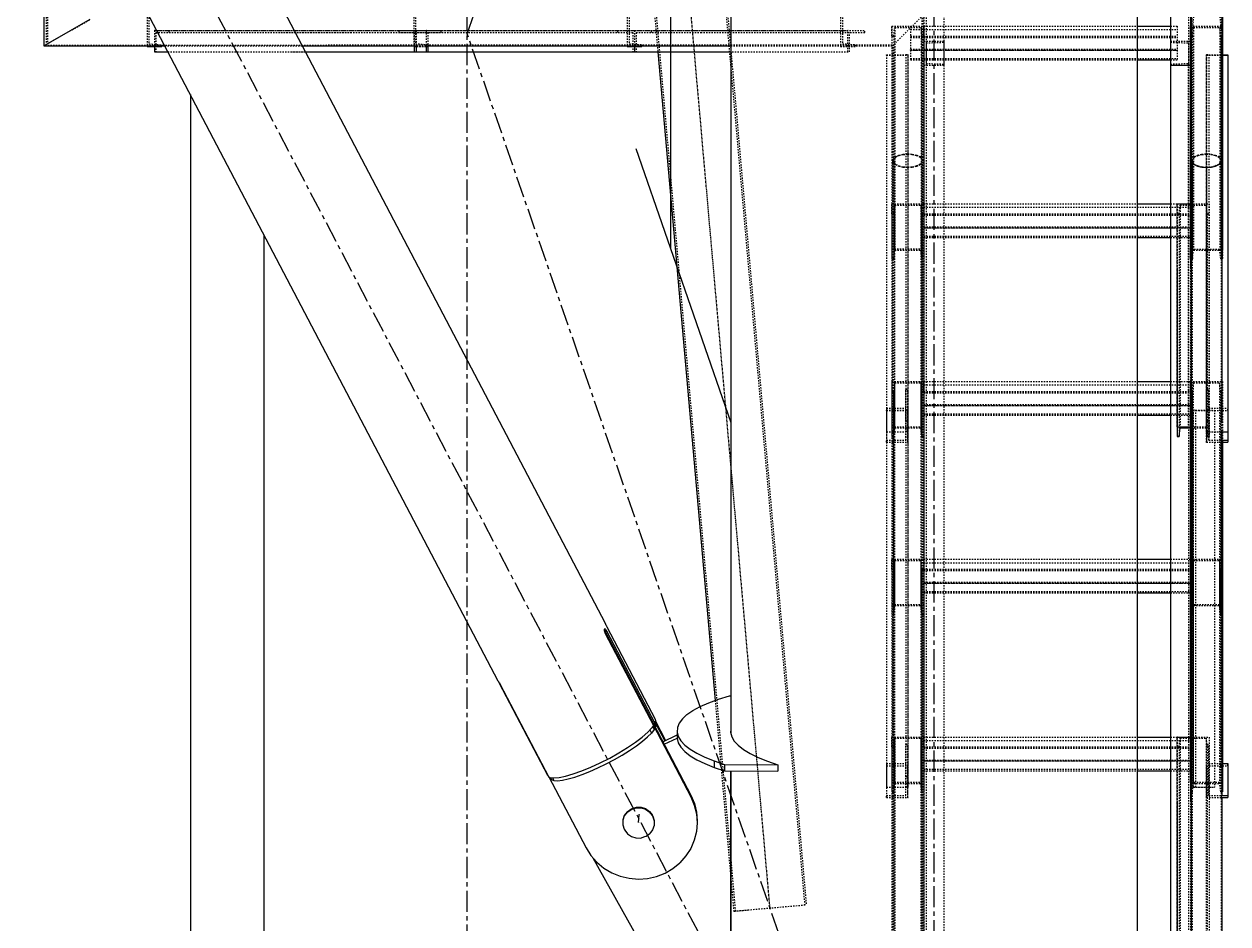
# Model space of a CAD drawing. Header units: millimetres. Extents: x 5143 to 30813, y 232 to 21408.
# Drawn here: x 23088.9 to 23540.2, y 1781.1 to 2118.5 of the extents above; entities that cross this region are included whole.
import ezdxf

# ---------------------------------------------------------------- set-up
doc = ezdxf.new("R2010")
doc.units = ezdxf.units.MM
doc.header["$LTSCALE"] = 0.25
for name, pattern in [('CENTER', [50.8, 31.75, -6.35, 6.35, -6.35]), ('XKITLINE00', [0]), ('XKITLINE02', [4, 2, -2]), ('XKITLINE03', [6, 3, -1, 1, -1])]:
    doc.linetypes.add(name, pattern=pattern)

msp = doc.modelspace()

# ---------------------------------------------------------------- linework, layer by layer
at = {"color": 8, "linetype": 'CENTER'}
for p, q in [((23255, 1442.74), (23255, 3096.7)), ((23430, 1609.57), (22900, 2620.27)), ((23255, 2114.92), (23430, 2620.27)), ((23430, 1609.57), (23430, 2357.78)), ((23430, 1609.57), (23255, 2114.92)), ((23319.21, 1819.22), (23319.41, 1822.06))]:
    msp.add_line(p, q, dxfattribs=at)
at = {"color": 8, "linetype": 'XKITLINE00'}
for p, q in [((23044.64, 2393.6), (23306.7, 1893.86)), ((23004.38, 2372.05), (23266.44, 1872.31)), ((23353.8, 2357.78), (23353.8, 1852.69)), ((23506.2, 2357.78), (23506.2, 1690.92)), ((23331.2, 2195.41), (23331.2, 2034.4)), ((23151.2, 2092.08), (23151.2, 1655.16)), ((23318.22, 2071.87), (23353.8, 1969.14)), ((23178.8, 2039.44), (23178.8, 1655.16)), ((23306.4, 1891.58), (23306.37, 1891.34)), ((23306.37, 1891.34), (23306.4, 1891.05)), ((23306.47, 1891.75), (23306.4, 1891.58)), ((23306.4, 1891.05), (23306.47, 1890.73)), ((23306.42, 1890.96), (23307.09, 1891.29)), ((23306.47, 1891.75), (23306.56, 1891.82)), ((23306.5, 1890.64), (23307.25, 1891)), ((23306.57, 1891.83), (23306.66, 1891.81)), ((23306.66, 1891.81), (23306.78, 1891.71)), ((23306.7, 1893.86), (23306.71, 1893.84)), ((23306.71, 1893.84), (23306.79, 1893.65)), ((23306.78, 1891.71), (23306.93, 1891.53)), ((23306.79, 1893.65), (23306.9, 1893.41)), ((23306.9, 1893.41), (23307.04, 1893.12)), ((23306.93, 1891.53), (23307.09, 1891.29)), ((23307.04, 1893.12), (23307.2, 1892.81)), ((23307.09, 1891.29), (23307.25, 1891)), ((23307.2, 1892.81), (23307.36, 1892.5)), ((23307.25, 1891), (23325.37, 1856.46)), ((23307.36, 1892.5), (23325.47, 1857.95)), ((23306.47, 1890.73), (23306.58, 1890.4)), ((23306.51, 1890.62), (23306.72, 1890.72)), ((23306.58, 1890.4), (23306.73, 1890.08)), ((23306.65, 1890.25), (23306.69, 1890.29)), ((23306.72, 1890.72), (23306.69, 1890.29)), ((23306.69, 1890.29), (23324.8, 1855.75)), ((23306.72, 1890.72), (23338.87, 1829.41)), ((23306.73, 1890.08), (23324.84, 1855.53)), ((23266.44, 1872.31), (23266.48, 1872.27)), ((23266.44, 1872.31), (23266.48, 1872.3)), ((23266.48, 1872.3), (23266.58, 1872.21)), ((23266.48, 1872.27), (23266.56, 1872.15)), ((23266.56, 1872.15), (23266.67, 1871.96)), ((23266.58, 1872.21), (23266.71, 1872.05)), ((23266.67, 1871.96), (23266.81, 1871.7)), ((23266.71, 1872.05), (23266.87, 1871.83)), ((23266.81, 1871.7), (23266.92, 1871.76)), ((23266.81, 1871.7), (23266.97, 1871.41)), ((23266.87, 1871.83), (23267.05, 1871.56)), ((23266.97, 1871.41), (23267.09, 1871.47)), ((23266.97, 1871.41), (23285.08, 1836.87)), ((23267.05, 1871.56), (23267.22, 1871.26)), ((23267.22, 1871.26), (23267.39, 1870.95)), ((23267.39, 1870.95), (23285.51, 1836.4)), ((23342.34, 1862.64), (23345.54, 1864.07)), ((23345.54, 1864.07), (23349.2, 1865.43)), ((23349.2, 1865.43), (23353.28, 1866.71)), ((23353.28, 1866.71), (23353.8, 1866.7)), ((23335.68, 1858), (23337.39, 1859.6)), ((23337.39, 1859.6), (23339.62, 1861.15)), ((23339.62, 1861.15), (23342.34, 1862.64)), ((23324.84, 1855.53), (23324.27, 1854.71)), ((23324.57, 1855.14), (23325.14, 1854.05)), ((23324.76, 1855.7), (23324.8, 1855.75)), ((23324.8, 1855.75), (23324.79, 1855.63)), ((23324.81, 1855.49), (23338.83, 1828.76)), ((23324.83, 1856.2), (23325.37, 1856.46)), ((23324.83, 1856.2), (23324.98, 1856.27)), ((23324.98, 1856.27), (23325.66, 1854.98)), ((23325.28, 1856.42), (23325.81, 1855.41)), ((23325.64, 1857.32), (23325.37, 1856.46)), ((23325.47, 1857.95), (23325.64, 1857.32)), ((23325.5, 1856.86), (23325.86, 1856.16)), ((23325.51, 1854.91), (23325.66, 1854.98)), ((23325.52, 1856.93), (23325.76, 1856.47)), ((23325.6, 1857.19), (23329.39, 1849.97)), ((23325.81, 1855.41), (23325.66, 1854.98)), ((23325.76, 1856.47), (23325.86, 1856.16)), ((23325.88, 1855.8), (23325.81, 1855.41)), ((23325.86, 1856.16), (23325.88, 1855.8)), ((23325.87, 1855.95), (23329.08, 1849.82)), ((23334.49, 1856.38), (23333.84, 1854.74)), ((23335.68, 1858), (23334.49, 1856.38)), ((23318.05, 1849.27), (23320.61, 1851.22)), ((23320.61, 1851.22), (23322.71, 1853.05)), ((23320.69, 1849.62), (23322.58, 1851.23)), ((23322.58, 1851.23), (23324.08, 1852.72)), ((23324.27, 1854.71), (23322.71, 1853.05)), ((23323.48, 1853.86), (23324.08, 1852.72)), ((23325.14, 1854.05), (23324.08, 1852.72)), ((23328.35, 1849.47), (23333.72, 1852.07)), ((23328.87, 1848.48), (23333.72, 1850.83)), ((23333.84, 1854.74), (23333.72, 1853.08)), ((23333.72, 1853.08), (23334.14, 1851.43)), ((23333.72, 1853.08), (23333.72, 1850.67)), ((23333.72, 1850.67), (23334.14, 1849.02)), ((23334.14, 1851.43), (23335.1, 1849.8)), ((23353.8, 1854.09), (23353.72, 1852.99)), ((23353.72, 1852.99), (23354.14, 1851.34)), ((23354.14, 1851.34), (23355.1, 1849.71)), ((23311.85, 1845.27), (23315.1, 1847.27)), ((23313.11, 1844.45), (23315.89, 1846.19)), ((23315.1, 1847.27), (23318.05, 1849.27)), ((23315.89, 1846.19), (23318.44, 1847.93)), ((23318.44, 1847.93), (23320.69, 1849.62)), ((23334.14, 1849.02), (23335.1, 1847.38)), ((23335.1, 1849.8), (23336.59, 1848.19)), ((23335.1, 1847.38), (23336.59, 1845.78)), ((23336.59, 1848.19), (23338.6, 1846.62)), ((23338.6, 1846.62), (23341.11, 1845.1)), ((23355.1, 1849.71), (23356.59, 1848.1)), ((23356.59, 1848.1), (23358.59, 1846.53)), ((23358.59, 1846.53), (23361.1, 1845.01)), ((23301.33, 1839.89), (23304.86, 1841.52)), ((23304.86, 1841.52), (23308.41, 1843.33)), ((23307.09, 1841.13), (23310.15, 1842.75)), ((23308.41, 1843.33), (23311.85, 1845.27)), ((23310.15, 1842.75), (23313.11, 1844.45)), ((23336.59, 1845.78), (23338.6, 1844.21)), ((23338.6, 1844.21), (23341.11, 1842.69)), ((23341.11, 1845.1), (23344.1, 1843.64)), ((23341.11, 1842.69), (23344.1, 1841.23)), ((23344.1, 1843.64), (23347.57, 1842.25)), ((23347.57, 1842.25), (23351.47, 1840.94)), ((23347.57, 1842.25), (23347.57, 1839.84)), ((23361.1, 1845.01), (23364.1, 1843.55)), ((23364.1, 1843.55), (23367.56, 1842.16)), ((23367.56, 1842.16), (23371.47, 1840.85)), ((23285.08, 1836.87), (23285.22, 1836.94)), ((23291.87, 1836.54), (23294.73, 1837.36)), ((23294.73, 1837.36), (23297.92, 1838.49)), ((23295.32, 1836.18), (23298.05, 1837.12)), ((23297.92, 1838.49), (23301.33, 1839.89)), ((23298.05, 1837.12), (23300.97, 1838.28)), ((23300.97, 1838.28), (23304.01, 1839.63)), ((23304.01, 1839.63), (23307.09, 1841.13)), ((23344.1, 1841.23), (23347.57, 1839.84)), ((23347.57, 1839.84), (23351.47, 1838.52)), ((23351.47, 1840.94), (23371.47, 1840.85)), ((23351.47, 1840.94), (23351.47, 1838.52)), ((23351.47, 1838.52), (23371.47, 1838.43)), ((23353.76, 1838.51), (23353.76, 1754.13)), ((23353.8, 1838.51), (23353.8, 1748.82)), ((23371.47, 1840.85), (23371.47, 1838.43)), ((23285.51, 1836.4), (23285.99, 1836.09)), ((23285.64, 1836.32), (23299.6, 1809.69)), ((23285.99, 1836.09), (23287.43, 1835.89)), ((23286.16, 1836.07), (23286.57, 1835.3)), ((23286.57, 1835.3), (23287.51, 1834.94)), ((23286.98, 1835.95), (23287.51, 1834.94)), ((23287.43, 1835.89), (23289.41, 1836.04)), ((23287.51, 1834.94), (23288.89, 1834.85)), ((23288.89, 1834.85), (23290.69, 1835.03)), ((23289.41, 1836.04), (23291.87, 1836.54)), ((23290.69, 1835.03), (23292.85, 1835.48)), ((23292.85, 1835.48), (23295.32, 1836.18)), ((23338.87, 1829.41), (23338.83, 1828.76)), ((23338.83, 1828.76), (23340.14, 1825.67)), ((23338.87, 1829.41), (23340.19, 1826.32)), ((23314.91, 1822.98), (23316.33, 1823.96)), ((23314.92, 1823.18), (23316.34, 1824.17)), ((23316.33, 1823.96), (23316.77, 1824.18)), ((23316.34, 1824.17), (23316.33, 1823.96)), ((23316.34, 1824.17), (23316.79, 1824.39)), ((23316.77, 1824.18), (23318.44, 1824.69)), ((23316.79, 1824.39), (23316.77, 1824.18)), ((23316.79, 1824.39), (23318.45, 1824.9)), ((23318.44, 1824.69), (23320.19, 1824.68)), ((23318.45, 1824.9), (23320.21, 1824.89)), ((23320.19, 1824.68), (23321.86, 1824.15)), ((23320.21, 1824.89), (23321.87, 1824.36)), ((23321.86, 1824.15), (23323.27, 1823.15)), ((23321.87, 1824.36), (23323.29, 1823.35)), ((23323.29, 1823.35), (23324.32, 1821.98)), ((23340.19, 1826.32), (23340.14, 1825.67)), ((23340.14, 1825.67), (23340.94, 1822.42)), ((23340.19, 1826.32), (23340.99, 1823.07)), ((23313.88, 1821.61), (23313.33, 1820.01)), ((23313.35, 1820.21), (23313.33, 1820.01)), ((23313.33, 1820.01), (23313.33, 1818.31)), ((23313.89, 1821.82), (23313.35, 1820.21)), ((23314.91, 1822.98), (23313.88, 1821.61)), ((23314.92, 1823.18), (23313.89, 1821.82)), ((23323.27, 1823.15), (23324.3, 1821.77)), ((23324.32, 1821.98), (23324.3, 1821.77)), ((23324.3, 1821.77), (23324.53, 1821.34)), ((23324.32, 1821.98), (23324.54, 1821.54)), ((23324.54, 1821.54), (23324.53, 1821.34)), ((23324.53, 1821.34), (23325.07, 1819.73)), ((23324.54, 1821.54), (23325.08, 1819.93)), ((23325.07, 1819.73), (23325.07, 1818.03)), ((23325.08, 1819.93), (23325.08, 1818.24)), ((23340.94, 1822.42), (23341.21, 1819.1)), ((23341.21, 1819.1), (23340.94, 1815.77)), ((23340.99, 1823.07), (23341.26, 1819.74)), ((23341.26, 1819.74), (23341.21, 1819.1)), ((23313.33, 1818.31), (23313.87, 1816.7)), ((23313.87, 1816.7), (23314.1, 1816.27)), ((23314.1, 1816.27), (23315.13, 1814.89)), ((23315.13, 1814.89), (23316.54, 1813.89)), ((23322.07, 1814.08), (23323.49, 1815.06)), ((23324.52, 1816.43), (23323.49, 1815.06)), ((23325.07, 1818.03), (23324.52, 1816.43)), ((23340.94, 1815.77), (23340.13, 1812.53)), ((23316.54, 1813.89), (23318.21, 1813.36)), ((23318.21, 1813.36), (23319.96, 1813.35)), ((23319.96, 1813.35), (23321.63, 1813.86)), ((23321.63, 1813.86), (23322.07, 1814.08)), ((23340.13, 1812.53), (23338.8, 1809.46)), ((23299.6, 1809.69), (23301.4, 1806.83)), ((23301.4, 1806.83), (23303.64, 1804.28)), ((23302.15, 1805.98), (23333.77, 1749.4)), ((23336.99, 1806.63), (23334.75, 1804.1)), ((23338.8, 1809.46), (23336.99, 1806.63)), ((23303.64, 1804.28), (23306.26, 1802.1)), ((23306.26, 1802.1), (23309.2, 1800.34)), ((23329.18, 1800.23), (23332.12, 1801.95)), ((23332.12, 1801.95), (23334.75, 1804.1)), ((23309.2, 1800.34), (23312.39, 1799.05)), ((23312.39, 1799.05), (23315.75, 1798.25)), ((23315.75, 1798.25), (23319.19, 1797.97)), ((23319.19, 1797.97), (23322.63, 1798.21)), ((23322.63, 1798.21), (23325.99, 1798.97)), ((23325.99, 1798.97), (23329.18, 1800.23))]:
    msp.add_line(p, q, dxfattribs=at)
at = {"color": 3, "linetype": 'XKITLINE02'}
for p, q in [((23335.39, 2310.7), (23381.51, 1788.27)), ((23309.4, 2308.41), (23355.51, 1785.98)), ((23097.15, 2299.1), (23097.15, 2110.87)), ((23097.68, 2298.3), (23097.68, 2111.17)), ((23537.59, 2233.51), (23537.59, 2067.35)), ((23525.35, 2221.25), (23525.35, 2103.77)), ((23526.76, 2067.35), (23526.76, 2222.68)), ((23433.7, 2129.6), (23433.7, 2103.15)), ((23134.97, 2122.1), (23134.97, 2110.39)), ((23234.97, 2122.12), (23234.97, 2110.39)), ((23314.97, 2122.12), (23314.97, 2110.4)), ((23325.26, 2121.83), (23326.47, 2108.12)), ((23352.67, 2121.83), (23382.11, 1788.32)), ((23394.97, 2122.12), (23394.97, 2110.12)), ((23425.89, 2121.83), (23414.46, 2110.4)), ((23425.89, 2121.83), (23414.46, 2110.4)), ((23425.59, 2067.35), (23425.59, 2121.53)), ((23425.89, 2067.35), (23425.89, 2121.83)), ((23426.2, 2122.1), (23426.2, 2103.15)), ((23427.05, 2122.95), (23427.05, 2103.77)), ((23526.2, 2122.1), (23526.2, 2116.6)), ((23527.26, 2121.4), (23526.88, 2116.6)), ((23537.13, 2121.4), (23537.52, 2116.6)), ((23098.21, 2111.47), (23113.71, 2120.33)), ((23135.67, 2121.04), (23135.67, 2111.16)), ((23235.67, 2121.06), (23235.67, 2111.18)), ((23315.67, 2121.06), (23315.67, 2111.18)), ((23395.67, 2121.06), (23395.67, 2111.18)), ((23414.2, 2114.05), (23414.2, 2117.72)), ((23414.2, 2117.72), (23426.2, 2117.72)), ((23414.2, 2117.72), (23414.2, 2030.53)), ((23414.88, 2114.05), (23415.26, 2117.25)), ((23415.26, 2117.25), (23425.13, 2117.25)), ((23415.26, 2117.25), (23415.26, 2033.73)), ((23421.2, 2117.72), (23421.2, 2105.1)), ((23421.2, 2117.72), (23506.2, 2117.72)), ((23425.52, 2114.05), (23425.13, 2117.25)), ((23425.13, 2117.25), (23425.13, 2033.73)), ((23426.2, 2114.05), (23426.2, 2117.72)), ((23426.2, 2117.72), (23426.2, 2030.53)), ((23518.7, 2117.72), (23521.17, 2117.72)), ((23521.17, 2117.72), (23521.17, 2105.1)), ((23526.18, 2117.72), (23538.18, 2117.72)), ((23526.18, 2117.72), (23526.18, 2093.85)), ((23526.86, 2114.05), (23527.24, 2117.25)), ((23527.24, 2117.25), (23527.24, 2033.73)), ((23527.24, 2117.25), (23537.11, 2117.25)), ((23537.11, 2117.25), (23537.11, 2033.73)), ((23537.5, 2114.05), (23537.11, 2117.25)), ((23538.18, 2117.72), (23538.18, 2116.6)), ((23137.72, 2116.12), (23184.76, 2116.12)), ((23137.72, 2116.12), (23137.72, 2110.1)), ((23138.27, 2115.32), (23245.19, 2115.32)), ((23138.27, 2115.32), (23138.27, 2108.12)), ((23143.27, 2115.32), (23143.27, 2116.12)), ((23184.76, 2116.12), (23245.19, 2116.12)), ((23185.18, 2115.32), (23245.19, 2115.32)), ((23229.54, 2116.12), (23317.72, 2116.12)), ((23229.54, 2116.11), (23229.54, 2116.12)), ((23229.54, 2115.32), (23229.54, 2116.11)), ((23229.54, 2115.32), (23317.09, 2115.32)), ((23235.17, 2115.32), (23235.17, 2110.91)), ((23235.8, 2116.12), (23235.8, 2111.17)), ((23239.64, 2116.12), (23239.64, 2111.17)), ((23240.19, 2115.32), (23240.19, 2110.88)), ((23242.3, 2116.12), (23317.72, 2116.12)), ((23245.19, 2116.11), (23245.19, 2116.12)), ((23245.19, 2115.32), (23245.19, 2116.11)), ((23311.46, 2115.32), (23311.46, 2116.12)), ((23317.09, 2115.32), (23317.09, 2108.12)), ((23317.72, 2116.12), (23354.16, 2116.12)), ((23317.72, 2116.12), (23317.72, 2110.12)), ((23317.72, 2116.12), (23317.72, 2110.12)), ((23318.35, 2115.32), (23343.2, 2115.32)), ((23318.35, 2115.32), (23318.35, 2108.12)), ((23324.03, 2115.32), (23324.03, 2116.12)), ((23342.61, 2115.32), (23404.03, 2115.32)), ((23343.26, 2116.12), (23404.03, 2116.12)), ((23397.72, 2108.12), (23397.72, 2116.12)), ((23398.35, 2108.12), (23398.35, 2115.32)), ((23404.03, 2115.32), (23404.03, 2116.12)), ((23414.2, 2114.05), (23414.88, 2114.05)), ((23414.88, 2114.05), (23414.88, 2030.53)), ((23421.2, 2116.46), (23521.17, 2116.46)), ((23421.2, 2114.05), (23521.17, 2114.05)), ((23421.2, 2113.55), (23521.17, 2113.55)), ((23425.52, 2114.05), (23426.2, 2114.05)), ((23425.52, 2114.05), (23425.52, 2030.53)), ((23426.2, 2112.1), (23433.7, 2112.1)), ((23426.2, 2112.1), (23426.2, 1767.38)), ((23426.2, 2112.1), (23433.7, 2112.1)), ((23433.7, 2112.1), (23433.7, 1767.38)), ((23433.7, 2111.72), (23433.7, 2112.1)), ((23518.7, 2112.1), (23518.7, 2103.15)), ((23518.7, 2112.1), (23526.2, 2112.1)), ((23518.7, 2112.1), (23526.2, 2112.1)), ((23526.18, 2114.05), (23526.86, 2114.05)), ((23526.2, 2116.6), (23526.88, 2116.6)), ((23526.2, 2112.1), (23526.2, 1830.66)), ((23526.46, 2116.6), (23526.88, 2116.6)), ((23526.86, 2114.05), (23526.86, 2030.53)), ((23537.5, 2114.05), (23537.5, 2030.53)), ((23537.5, 2114.05), (23538.18, 2114.05)), ((23537.52, 2116.6), (23537.89, 2116.6)), ((23537.52, 2116.6), (23538.2, 2116.6)), ((23096.3, 2110.38), (23098.89, 2111.87)), ((23096.83, 2110.68), (23414.76, 2110.7)), ((23134.97, 2110.1), (23140.47, 2110.1)), ((23135.67, 2111.16), (23140.47, 2110.78)), ((23135.67, 2111.16), (23140.47, 2110.78)), ((23140.47, 2110.78), (23140.47, 2110.39)), ((23141.59, 2110.39), (23193.16, 2110.39)), ((23142.78, 2108.12), (23194.35, 2108.12)), ((23188.95, 2108.12), (23194.35, 2108.12)), ((23234.97, 2110.12), (23240.47, 2110.12)), ((23235.17, 2110.39), (23240.19, 2110.39)), ((23235.17, 2110.12), (23240.19, 2110.12)), ((23235.17, 2108.12), (23237.46, 2108.12)), ((23235.67, 2111.18), (23240.47, 2110.8)), ((23235.67, 2111.18), (23240.47, 2110.8)), ((23237.46, 2108.12), (23239.64, 2108.12)), ((23239.64, 2108.12), (23240.19, 2108.12)), ((23240.47, 2110.8), (23240.47, 2110.39)), ((23314.97, 2110.12), (23320.47, 2110.12)), ((23315.67, 2111.18), (23320.47, 2110.8)), ((23315.67, 2111.18), (23320.47, 2110.8)), ((23320.47, 2110.8), (23320.47, 2110.4)), ((23343.3, 2108.12), (23398.35, 2108.12)), ((23353.8, 2110.4), (23414.46, 2110.4)), ((23394.97, 2110.12), (23400.47, 2110.12)), ((23394.97, 2110.12), (23400.47, 2110.12)), ((23395.67, 2111.18), (23400.47, 2110.8)), ((23395.67, 2111.18), (23400.47, 2110.8)), ((23400.47, 2110.8), (23400.47, 2110.12)), ((23414.46, 2067.35), (23414.46, 2110.4)), ((23414.76, 2067.35), (23414.76, 2110.7)), ((23421.2, 2109.1), (23521.17, 2109.1)), ((23421.2, 2108.77), (23506.2, 2108.77)), ((23427.05, 2111.48), (23433.7, 2111.72)), ((23427.05, 2111.48), (23433.7, 2111.72)), ((23427.05, 2111.48), (23427.05, 1767.99)), ((23518.7, 2111.72), (23525.35, 2111.48)), ((23518.7, 2111.72), (23525.35, 2111.48)), ((23518.7, 2108.77), (23521.17, 2108.77)), ((23525.35, 2111.48), (23525.35, 1767.99)), ((23412.2, 2106.95), (23419.4, 2106.95)), ((23412.2, 2106.93), (23412.2, 2106.95)), ((23412.2, 2106.95), (23412.2, 1965.63)), ((23412.2, 2106.93), (23420.2, 2106.93)), ((23419.4, 2107.16), (23420.2, 2107.16)), ((23419.4, 2106.95), (23419.4, 2107.16)), ((23419.4, 2107.16), (23419.4, 1965.65)), ((23420.2, 2106.93), (23420.2, 2107.16)), ((23420.2, 2107.16), (23420.2, 1965.63)), ((23421.2, 2105.61), (23521.17, 2105.61)), ((23421.2, 2105.1), (23506.2, 2105.1)), ((23426.2, 2103.15), (23433.7, 2103.15)), ((23426.2, 2103.15), (23433.7, 2103.15)), ((23427.05, 2103.77), (23433.7, 2103.53)), ((23427.05, 2103.77), (23433.7, 2103.53)), ((23518.7, 2105.1), (23521.17, 2105.1)), ((23518.7, 2103.53), (23525.35, 2103.77)), ((23518.7, 2103.53), (23525.35, 2103.77)), ((23525.35, 1967.1), (23525.35, 2103.77)), ((23532.17, 2107.16), (23532.17, 1976.85)), ((23532.17, 2107.16), (23532.97, 2107.16)), ((23532.17, 2106.93), (23538.18, 2106.93)), ((23532.97, 2107.16), (23532.97, 1965.65)), ((23532.97, 2106.95), (23538.18, 2106.95)), ((23540.17, 2106.93), (23540.17, 2106.95)), ((23526.2, 2093.85), (23526.2, 2030.53)), ((23414.46, 2067.35), (23414.74, 2068.14)), ((23414.46, 2067.35), (23414.74, 2068.14)), ((23414.46, 2067.35), (23414.46, 1760.27)), ((23414.74, 2066.56), (23414.46, 2067.35)), ((23414.74, 2066.56), (23414.46, 2067.35)), ((23414.74, 2068.14), (23415.55, 2068.85)), ((23414.74, 2068.14), (23415.55, 2068.85)), ((23414.76, 2067.35), (23415.03, 2068.09)), ((23414.76, 2067.35), (23415.03, 2068.09)), ((23414.76, 2067.35), (23414.76, 1760.27)), ((23415.03, 2066.6), (23414.76, 2067.35)), ((23415.03, 2066.6), (23414.76, 2067.35)), ((23415.79, 2068.77), (23415.03, 2068.09)), ((23415.8, 2068.77), (23415.03, 2068.09)), ((23415.55, 2068.85), (23416.82, 2069.41)), ((23415.55, 2068.85), (23416.82, 2069.41)), ((23415.79, 2068.77), (23416.99, 2069.31)), ((23415.8, 2068.77), (23416.99, 2069.31)), ((23416.82, 2069.41), (23418.41, 2069.78)), ((23416.82, 2069.41), (23418.41, 2069.78)), ((23416.99, 2069.31), (23418.5, 2069.65)), ((23416.99, 2069.31), (23418.5, 2069.65)), ((23418.41, 2069.78), (23420.18, 2069.9)), ((23418.41, 2069.78), (23420.18, 2069.9)), ((23418.5, 2069.65), (23420.18, 2069.77)), ((23418.5, 2069.65), (23420.18, 2069.77)), ((23420.18, 2069.9), (23421.94, 2069.78)), ((23420.18, 2069.9), (23421.94, 2069.78)), ((23420.18, 2069.77), (23421.85, 2069.65)), ((23420.18, 2069.77), (23421.85, 2069.65)), ((23421.85, 2069.65), (23423.36, 2069.31)), ((23421.85, 2069.65), (23423.36, 2069.31)), ((23421.94, 2069.78), (23423.53, 2069.41)), ((23421.94, 2069.78), (23423.54, 2069.41)), ((23423.36, 2069.31), (23424.56, 2068.77)), ((23423.36, 2069.31), (23424.56, 2068.77)), ((23423.53, 2069.41), (23424.8, 2068.85)), ((23423.54, 2069.41), (23424.8, 2068.85)), ((23424.56, 2068.77), (23425.33, 2068.09)), ((23424.56, 2068.77), (23425.33, 2068.09)), ((23424.8, 2068.85), (23425.61, 2068.14)), ((23424.8, 2068.85), (23425.61, 2068.14)), ((23425.59, 2067.35), (23425.33, 2068.09)), ((23425.59, 2067.35), (23425.33, 2068.09)), ((23425.33, 2066.6), (23425.59, 2067.35)), ((23425.33, 2066.6), (23425.59, 2067.35)), ((23425.59, 1760.27), (23425.59, 2067.35)), ((23425.89, 2067.35), (23425.61, 2068.14)), ((23425.61, 2068.14), (23425.89, 2067.35)), ((23425.61, 2066.56), (23425.89, 2067.35)), ((23425.61, 2066.56), (23425.89, 2067.35)), ((23425.89, 1760.27), (23425.89, 2067.35)), ((23526.46, 2067.35), (23526.74, 2068.14)), ((23526.48, 2067.35), (23526.74, 2068.08)), ((23526.48, 2067.29), (23526.48, 2067.35)), ((23526.76, 2066.56), (23526.48, 2067.35)), ((23527.55, 2068.85), (23526.74, 2068.14)), ((23526.74, 2068.08), (23526.76, 2068.14)), ((23527.57, 2068.85), (23526.76, 2068.14)), ((23526.76, 2067.35), (23527.02, 2068.09)), ((23527.02, 2066.6), (23526.76, 2067.35)), ((23526.78, 2067.35), (23527.05, 2068.09)), ((23526.78, 2067.35), (23526.78, 1760.27)), ((23527.05, 2066.6), (23526.78, 2067.35)), ((23527.79, 2068.77), (23527.02, 2068.09)), ((23527.81, 2068.77), (23527.05, 2068.09)), ((23527.55, 2068.85), (23528.82, 2069.41)), ((23527.57, 2068.85), (23528.84, 2069.41)), ((23527.79, 2068.77), (23528.99, 2069.31)), ((23527.81, 2068.77), (23529.01, 2069.31)), ((23528.82, 2069.41), (23530.41, 2069.78)), ((23528.84, 2069.41), (23530.43, 2069.78)), ((23528.99, 2069.31), (23530.41, 2069.63)), ((23529.01, 2069.31), (23530.52, 2069.65)), ((23530.41, 2069.78), (23532.17, 2069.9)), ((23530.41, 2069.63), (23530.5, 2069.65)), ((23530.43, 2069.78), (23532.2, 2069.9)), ((23530.5, 2069.65), (23532.17, 2069.77)), ((23530.52, 2069.65), (23532.17, 2069.77)), ((23532.17, 2069.9), (23533.94, 2069.78)), ((23532.17, 2069.77), (23532.2, 2069.77)), ((23532.17, 2069.77), (23533.85, 2069.65)), ((23532.2, 2069.9), (23533.96, 2069.78)), ((23532.2, 2069.77), (23533.87, 2069.65)), ((23533.85, 2069.65), (23535.36, 2069.31)), ((23533.87, 2069.65), (23535.38, 2069.31)), ((23533.94, 2069.78), (23535.53, 2069.41)), ((23533.96, 2069.78), (23535.55, 2069.41)), ((23535.36, 2069.31), (23536.56, 2068.77)), ((23535.38, 2069.31), (23536.58, 2068.77)), ((23535.53, 2069.41), (23536.8, 2068.85)), ((23535.55, 2069.41), (23536.82, 2068.85)), ((23536.56, 2068.77), (23537.32, 2068.09)), ((23536.58, 2068.77), (23537.35, 2068.09)), ((23536.8, 2068.85), (23537.61, 2068.14)), ((23536.82, 2068.85), (23537.61, 2068.15)), ((23537.59, 2067.35), (23537.32, 2068.09)), ((23537.32, 2066.6), (23537.59, 2067.35)), ((23537.35, 2068.09), (23537.61, 2067.35)), ((23537.35, 2066.6), (23537.61, 2067.35)), ((23537.61, 2068.15), (23537.63, 2068.14)), ((23537.89, 2067.35), (23537.61, 2068.14)), ((23537.61, 2067.35), (23537.61, 1760.27)), ((23537.63, 2068.14), (23537.9, 2067.37)), ((23414.74, 2066.56), (23415.55, 2065.84)), ((23414.74, 2066.56), (23415.55, 2065.84)), ((23415.03, 2066.6), (23415.79, 2065.92)), ((23415.03, 2066.6), (23415.8, 2065.92)), ((23415.55, 2065.84), (23416.82, 2065.28)), ((23415.55, 2065.84), (23416.82, 2065.28)), ((23415.79, 2065.92), (23416.99, 2065.38)), ((23415.8, 2065.92), (23416.99, 2065.38)), ((23416.82, 2065.28), (23418.41, 2064.91)), ((23416.82, 2065.28), (23418.41, 2064.91)), ((23416.99, 2065.38), (23418.5, 2065.04)), ((23416.99, 2065.38), (23418.5, 2065.04)), ((23418.41, 2064.91), (23420.18, 2064.79)), ((23418.41, 2064.91), (23420.18, 2064.79)), ((23418.5, 2065.04), (23420.18, 2064.92)), ((23418.5, 2065.04), (23420.18, 2064.92)), ((23420.18, 2064.92), (23421.85, 2065.04)), ((23420.18, 2064.92), (23421.85, 2065.04)), ((23420.18, 2064.79), (23421.94, 2064.91)), ((23420.18, 2064.79), (23421.94, 2064.91)), ((23421.85, 2065.04), (23423.36, 2065.38)), ((23421.85, 2065.04), (23423.36, 2065.38)), ((23421.94, 2064.91), (23423.53, 2065.28)), ((23421.94, 2064.91), (23423.54, 2065.28)), ((23423.36, 2065.38), (23424.56, 2065.92)), ((23423.36, 2065.38), (23424.56, 2065.92)), ((23423.53, 2065.28), (23424.8, 2065.84)), ((23423.54, 2065.28), (23424.8, 2065.84)), ((23424.56, 2065.92), (23425.33, 2066.6)), ((23424.56, 2065.92), (23425.33, 2066.6)), ((23424.8, 2065.84), (23425.61, 2066.56)), ((23424.8, 2065.84), (23425.61, 2066.56)), ((23424.8, 2065.84), (23424.8, 2065.84)), ((23526.76, 2066.56), (23527.55, 2065.86)), ((23527.02, 2066.6), (23527.79, 2065.92)), ((23527.05, 2066.6), (23527.81, 2065.92)), ((23527.55, 2065.86), (23527.57, 2065.84)), ((23527.57, 2065.84), (23528.82, 2065.29)), ((23527.79, 2065.92), (23528.99, 2065.38)), ((23527.81, 2065.92), (23529.01, 2065.38)), ((23528.82, 2065.29), (23528.84, 2065.28)), ((23528.84, 2065.28), (23530.41, 2064.92)), ((23528.99, 2065.38), (23530.41, 2065.06)), ((23529.01, 2065.38), (23530.52, 2065.04)), ((23530.41, 2065.06), (23530.5, 2065.04)), ((23530.41, 2064.92), (23530.43, 2064.91)), ((23530.5, 2065.04), (23532.17, 2064.92)), ((23530.52, 2065.04), (23532.17, 2064.92)), ((23532.17, 2064.92), (23533.85, 2065.04)), ((23532.17, 2064.92), (23532.2, 2064.92)), ((23532.17, 2064.79), (23532.18, 2064.79)), ((23532.17, 2064.79), (23532.17, 1965.63)), ((23532.18, 2064.79), (23532.2, 2064.79)), ((23532.2, 2064.92), (23533.87, 2065.04)), ((23533.85, 2065.04), (23535.36, 2065.38)), ((23533.87, 2065.04), (23535.38, 2065.38)), ((23535.36, 2065.38), (23536.56, 2065.92)), ((23535.38, 2065.38), (23536.58, 2065.92)), ((23537.32, 2066.6), (23536.56, 2065.92)), ((23537.35, 2066.6), (23536.58, 2065.92)), ((23414.2, 2047.43), (23414.2, 2051.09)), ((23414.2, 2051.09), (23426.2, 2051.09)), ((23414.2, 2051.09), (23414.2, 1963.91)), ((23414.88, 2047.43), (23415.26, 2050.63)), ((23415.26, 2050.63), (23425.13, 2050.63)), ((23415.26, 1967.1), (23415.26, 2050.63)), ((23425.52, 2047.43), (23425.13, 2050.63)), ((23425.13, 1967.1), (23425.13, 2050.63)), ((23426.2, 2051.09), (23426.2, 2038.48)), ((23426.2, 2051.09), (23506.2, 2051.09)), ((23426.2, 2047.43), (23426.2, 2051.09)), ((23426.2, 2051.09), (23426.2, 1963.91)), ((23426.2, 2049.83), (23526.17, 2049.83)), ((23518.7, 2051.09), (23526.17, 2051.09)), ((23521.18, 2051.09), (23521.18, 2027.23)), ((23521.18, 2051.09), (23533.18, 2051.09)), ((23521.86, 2047.43), (23522.24, 2050.63)), ((23522.24, 2050.63), (23522.24, 1967.1)), ((23522.24, 2050.63), (23532.11, 2050.63)), ((23526.17, 2051.09), (23526.17, 2038.48)), ((23532.11, 1967.1), (23532.11, 2050.63)), ((23532.5, 2047.43), (23532.11, 2050.63)), ((23533.18, 2051.09), (23533.18, 1963.91)), ((23414.2, 2047.43), (23414.88, 2047.43)), ((23414.88, 1963.91), (23414.88, 2047.43)), ((23425.52, 2047.43), (23426.2, 2047.43)), ((23425.52, 1963.91), (23425.52, 2047.43)), ((23426.2, 2047.43), (23526.17, 2047.43)), ((23426.2, 2046.92), (23526.17, 2046.92)), ((23521.18, 2047.43), (23521.86, 2047.43)), ((23521.86, 2047.43), (23521.86, 1963.91)), ((23532.5, 1963.91), (23532.5, 2047.43)), ((23532.5, 2047.43), (23533.18, 2047.43)), ((23426.2, 2042.47), (23526.17, 2042.47)), ((23426.2, 2042.14), (23506.2, 2042.14)), ((23518.7, 2042.14), (23526.17, 2042.14)), ((23426.2, 2038.99), (23526.17, 2038.99)), ((23426.2, 2038.48), (23506.2, 2038.48)), ((23518.7, 2038.48), (23526.17, 2038.48)), ((23414.2, 2034.2), (23426.2, 2034.2)), ((23414.88, 2030.53), (23415.26, 2033.73)), ((23415.26, 2033.73), (23425.13, 2033.73)), ((23425.52, 2030.53), (23425.13, 2033.73)), ((23526.18, 2034.19), (23526.18, 2030.53)), ((23526.48, 2034.19), (23537.91, 2034.19)), ((23526.86, 2030.53), (23527.24, 2033.73)), ((23527.24, 2033.73), (23537.11, 2033.73)), ((23537.5, 2030.53), (23537.11, 2033.73)), ((23538.18, 2034.19), (23538.18, 2030.53)), ((23414.2, 2030.53), (23414.88, 2030.53)), ((23425.52, 2030.53), (23426.2, 2030.53)), ((23526.2, 2027.23), (23526.2, 1967.1)), ((23526.48, 2030.53), (23526.76, 2030.53)), ((23526.76, 2030.53), (23526.86, 2030.53)), ((23537.5, 2030.53), (23537.91, 2030.53)), ((23414.2, 1984.47), (23414.2, 1973.68)), ((23414.2, 1984.47), (23426.2, 1984.47)), ((23414.2, 1984.47), (23414.2, 1897.28)), ((23414.88, 1980.8), (23415.26, 1984)), ((23415.26, 1984), (23425.13, 1984)), ((23415.26, 1900.48), (23415.26, 1984)), ((23419.4, 1969.72), (23419.4, 1981.66)), ((23419.4, 1981.66), (23420.2, 1981.66)), ((23419.4, 1974.48), (23419.4, 1981.66)), ((23420.2, 1969.72), (23420.2, 1981.66)), ((23420.2, 1973.69), (23420.2, 1981.66)), ((23425.52, 1980.8), (23425.13, 1984)), ((23425.13, 1900.48), (23425.13, 1984)), ((23426.2, 1984.47), (23426.2, 1971.85)), ((23426.2, 1984.47), (23506.2, 1984.47)), ((23426.2, 1980.8), (23426.2, 1984.47)), ((23426.2, 1984.47), (23426.2, 1897.28)), ((23426.2, 1983.21), (23526.17, 1983.21)), ((23518.7, 1984.47), (23526.17, 1984.47)), ((23526.17, 1984.47), (23526.17, 1971.85)), ((23526.18, 1984.47), (23538.18, 1984.47)), ((23526.18, 1984.47), (23526.18, 1960.6)), ((23526.86, 1980.8), (23527.24, 1984)), ((23527.24, 1900.48), (23527.24, 1984)), ((23527.24, 1984), (23537.11, 1984)), ((23532.17, 1973.69), (23532.17, 1981.66)), ((23532.17, 1981.66), (23532.97, 1981.66)), ((23532.17, 1969.72), (23532.17, 1981.66)), ((23532.97, 1974.48), (23532.97, 1981.66)), ((23532.97, 1969.72), (23532.97, 1981.66)), ((23537.11, 1900.48), (23537.11, 1984)), ((23537.5, 1980.8), (23537.11, 1984)), ((23538.18, 1984.47), (23538.18, 1961.75)), ((23414.2, 1980.8), (23414.88, 1980.8)), ((23414.88, 1897.28), (23414.88, 1980.8)), ((23425.52, 1980.8), (23426.2, 1980.8)), ((23425.52, 1897.28), (23425.52, 1980.8)), ((23426.2, 1980.8), (23526.17, 1980.8)), ((23426.2, 1980.3), (23526.17, 1980.3)), ((23526.18, 1980.8), (23526.86, 1980.8)), ((23526.86, 1897.28), (23526.86, 1980.8)), ((23537.5, 1897.28), (23537.5, 1980.8)), ((23537.5, 1980.8), (23538.18, 1980.8)), ((23412.2, 1974.48), (23412.2, 1961.75)), ((23412.2, 1974.48), (23419.4, 1974.48)), ((23412.2, 1973.71), (23419.4, 1973.71)), ((23412.2, 1973.68), (23412.2, 1973.71)), ((23412.2, 1973.71), (23412.2, 1832.38)), ((23412.2, 1973.69), (23420.2, 1973.69)), ((23412.2, 1973.68), (23420.2, 1973.68)), ((23419.4, 1962.55), (23419.4, 1974.48)), ((23419.4, 1973.91), (23420.2, 1973.91)), ((23419.4, 1973.71), (23419.4, 1973.91)), ((23419.4, 1973.91), (23419.4, 1832.4)), ((23420.2, 1973.68), (23420.2, 1973.91)), ((23420.2, 1973.91), (23420.2, 1832.38)), ((23420.2, 1961.75), (23420.2, 1973.69)), ((23426.2, 1975.85), (23526.17, 1975.85)), ((23426.2, 1975.52), (23506.2, 1975.52)), ((23426.2, 1972.36), (23526.17, 1972.36)), ((23518.7, 1975.52), (23526.17, 1975.52)), ((23527.17, 1973.91), (23527.17, 1832.61)), ((23527.17, 1973.91), (23527.97, 1973.91)), ((23527.17, 1973.68), (23535.17, 1973.68)), ((23527.97, 1973.91), (23527.97, 1832.4)), ((23527.97, 1973.71), (23535.17, 1973.71)), ((23532.17, 1973.69), (23540.17, 1973.69)), ((23532.17, 1961.75), (23532.17, 1973.69)), ((23532.97, 1974.48), (23540.17, 1974.48)), ((23532.97, 1962.55), (23532.97, 1974.48)), ((23535.17, 1973.71), (23535.17, 1832.38)), ((23540.17, 1973.69), (23540.17, 1974.48)), ((23540.17, 1974.48), (23540.17, 1965.63)), ((23419.4, 1969.72), (23420.2, 1969.72)), ((23419.4, 1962.55), (23419.4, 1969.72)), ((23420.2, 1961.75), (23420.2, 1969.72)), ((23426.2, 1971.85), (23506.2, 1971.85)), ((23518.7, 1971.85), (23526.17, 1971.85)), ((23532.17, 1969.72), (23532.17, 1961.75)), ((23532.17, 1969.72), (23532.97, 1969.72)), ((23532.97, 1969.72), (23532.97, 1962.55)), ((23537.91, 1969.41), (23537.91, 1965.63)), ((23412.2, 1965.65), (23419.4, 1965.65)), ((23412.2, 1965.63), (23420.2, 1965.63)), ((23414.2, 1967.57), (23426.2, 1967.57)), ((23414.2, 1963.91), (23414.88, 1963.91)), ((23414.88, 1963.91), (23415.26, 1967.1)), ((23415.26, 1967.1), (23425.13, 1967.1)), ((23419.4, 1965.85), (23420.2, 1965.85)), ((23425.52, 1963.91), (23425.13, 1967.1)), ((23425.52, 1963.91), (23426.2, 1963.91)), ((23526.48, 1967.57), (23533.18, 1967.57)), ((23526.48, 1967.1), (23532.11, 1967.1)), ((23532.11, 1967.1), (23532.5, 1963.91)), ((23532.17, 1965.85), (23532.97, 1965.85)), ((23532.17, 1965.63), (23537.13, 1965.63)), ((23532.5, 1963.91), (23533.18, 1963.91)), ((23532.97, 1965.65), (23532.97, 1965.85)), ((23532.97, 1965.65), (23540.17, 1965.65)), ((23533.18, 1963.91), (23533.18, 1967.57)), ((23540.17, 1965.63), (23540.17, 1965.65)), ((23412.2, 1962.55), (23419.4, 1962.55)), ((23412.2, 1961.75), (23412.2, 1962.55)), ((23412.2, 1961.75), (23420.2, 1961.75)), ((23526.2, 1960.6), (23526.2, 1897.28)), ((23532.17, 1961.75), (23537.13, 1961.75)), ((23532.97, 1962.55), (23537.41, 1962.55)), ((23537.91, 1962.81), (23537.91, 1961.75)), ((23414.2, 1914.18), (23414.2, 1917.84)), ((23414.2, 1917.84), (23426.2, 1917.84)), ((23414.2, 1917.84), (23414.2, 1830.66)), ((23414.2, 1914.18), (23414.88, 1914.18)), ((23414.88, 1914.18), (23415.26, 1917.38)), ((23414.88, 1830.66), (23414.88, 1914.18)), ((23415.26, 1917.38), (23425.13, 1917.38)), ((23415.26, 1833.85), (23415.26, 1917.38)), ((23425.52, 1914.18), (23425.13, 1917.38)), ((23425.13, 1833.85), (23425.13, 1917.38)), ((23425.52, 1914.18), (23426.2, 1914.18)), ((23425.52, 1830.66), (23425.52, 1914.18)), ((23426.2, 1914.18), (23426.2, 1917.84)), ((23426.2, 1917.84), (23426.2, 1830.66)), ((23426.2, 1917.84), (23426.2, 1905.23)), ((23426.2, 1917.84), (23506.2, 1917.84)), ((23426.2, 1916.58), (23526.17, 1916.58)), ((23426.2, 1914.18), (23526.17, 1914.18)), ((23426.2, 1913.67), (23526.17, 1913.67)), ((23518.7, 1917.84), (23526.17, 1917.84)), ((23526.17, 1917.84), (23526.17, 1905.23)), ((23526.18, 1917.84), (23526.18, 1893.98)), ((23526.18, 1917.84), (23538.18, 1917.84)), ((23526.18, 1914.18), (23526.86, 1914.18)), ((23526.86, 1914.18), (23527.24, 1917.38)), ((23526.86, 1830.66), (23526.86, 1914.18)), ((23527.24, 1833.85), (23527.24, 1917.38)), ((23527.24, 1917.38), (23537.11, 1917.38)), ((23537.11, 1833.85), (23537.11, 1917.38)), ((23537.5, 1914.18), (23537.11, 1917.38)), ((23537.5, 1830.66), (23537.5, 1914.18)), ((23537.5, 1914.18), (23538.18, 1914.18)), ((23538.18, 1917.84), (23538.18, 1897.28)), ((23426.2, 1909.22), (23526.17, 1909.22)), ((23426.2, 1908.89), (23506.2, 1908.89)), ((23426.2, 1905.74), (23526.17, 1905.74)), ((23426.2, 1905.23), (23506.2, 1905.23)), ((23518.7, 1908.89), (23526.17, 1908.89)), ((23518.7, 1905.23), (23526.17, 1905.23)), ((23414.2, 1900.95), (23426.2, 1900.95)), ((23414.88, 1897.28), (23415.26, 1900.48)), ((23415.26, 1900.48), (23425.13, 1900.48)), ((23425.52, 1897.28), (23425.13, 1900.48)), ((23526.18, 1900.95), (23526.18, 1897.28)), ((23526.48, 1900.95), (23537.91, 1900.95)), ((23526.86, 1897.28), (23527.24, 1900.48)), ((23527.24, 1900.48), (23537.11, 1900.48)), ((23537.5, 1897.28), (23537.11, 1900.48)), ((23414.2, 1897.28), (23414.88, 1897.28)), ((23425.52, 1897.28), (23426.2, 1897.28)), ((23526.48, 1897.28), (23526.76, 1897.28)), ((23526.76, 1897.28), (23526.86, 1897.28)), ((23537.5, 1897.28), (23537.91, 1897.28)), ((23347.94, 1864.96), (23354.91, 1785.92)), ((23414.2, 1847.55), (23414.2, 1851.22)), ((23414.2, 1851.22), (23426.2, 1851.22)), ((23414.2, 1851.22), (23414.2, 1764.03)), ((23414.88, 1847.55), (23415.26, 1850.75)), ((23415.26, 1850.75), (23425.13, 1850.75)), ((23415.26, 1850.75), (23415.26, 1767.23)), ((23425.52, 1847.55), (23425.13, 1850.75)), ((23425.13, 1767.23), (23425.13, 1850.75)), ((23426.2, 1847.55), (23426.2, 1851.22)), ((23426.2, 1851.22), (23426.2, 1764.03)), ((23426.2, 1851.22), (23426.2, 1838.6)), ((23426.2, 1851.22), (23506.2, 1851.22)), ((23518.7, 1851.22), (23526.17, 1851.22)), ((23521.18, 1851.22), (23521.18, 1827.35)), ((23521.18, 1851.22), (23533.18, 1851.22)), ((23521.86, 1847.55), (23522.24, 1850.75)), ((23522.24, 1850.75), (23522.24, 1767.23)), ((23522.24, 1850.75), (23532.11, 1850.75)), ((23526.17, 1851.22), (23526.17, 1838.6)), ((23532.11, 1767.23), (23532.11, 1850.75)), ((23532.5, 1847.55), (23532.11, 1850.75)), ((23533.18, 1851.22), (23533.18, 1764.03)), ((23414.2, 1847.55), (23414.88, 1847.55)), ((23414.88, 1847.55), (23414.88, 1764.03)), ((23419.4, 1836.47), (23419.4, 1848.41)), ((23419.4, 1848.41), (23420.2, 1848.41)), ((23419.4, 1841.23), (23419.4, 1848.41)), ((23420.2, 1836.47), (23420.2, 1848.41)), ((23420.2, 1840.44), (23420.2, 1848.41)), ((23425.52, 1847.55), (23426.2, 1847.55)), ((23425.52, 1764.03), (23425.52, 1847.55)), ((23426.2, 1849.96), (23526.17, 1849.96)), ((23426.2, 1847.55), (23526.17, 1847.55)), ((23426.2, 1847.05), (23526.17, 1847.05)), ((23521.18, 1847.55), (23521.86, 1847.55)), ((23521.86, 1847.55), (23521.86, 1764.03)), ((23532.17, 1840.44), (23532.17, 1848.41)), ((23532.17, 1848.41), (23532.97, 1848.41)), ((23532.17, 1836.47), (23532.17, 1848.41)), ((23532.5, 1764.03), (23532.5, 1847.55)), ((23532.5, 1847.55), (23533.18, 1847.55)), ((23532.97, 1841.23), (23532.97, 1848.41)), ((23532.97, 1836.47), (23532.97, 1848.41)), ((23426.2, 1842.6), (23526.17, 1842.6)), ((23426.2, 1842.27), (23506.2, 1842.27)), ((23518.7, 1842.27), (23526.17, 1842.27)), ((23412.2, 1841.23), (23412.2, 1828.5)), ((23412.2, 1841.23), (23419.4, 1841.23)), ((23412.2, 1840.44), (23420.2, 1840.44)), ((23419.4, 1829.3), (23419.4, 1841.23)), ((23420.2, 1828.5), (23420.2, 1840.44)), ((23426.2, 1839.11), (23526.17, 1839.11)), ((23426.2, 1838.6), (23506.2, 1838.6)), ((23518.7, 1838.6), (23526.17, 1838.6)), ((23532.17, 1840.44), (23540.17, 1840.44)), ((23532.17, 1828.5), (23532.17, 1840.44)), ((23532.97, 1841.23), (23538.18, 1841.23)), ((23532.97, 1829.3), (23532.97, 1841.23)), ((23540.17, 1840.44), (23540.17, 1841.23)), ((23412.2, 1832.4), (23419.4, 1832.4)), ((23412.2, 1832.38), (23420.2, 1832.38)), ((23414.2, 1834.32), (23426.2, 1834.32)), ((23414.88, 1830.66), (23415.26, 1833.85)), ((23415.26, 1833.85), (23425.13, 1833.85)), ((23419.4, 1836.47), (23420.2, 1836.47)), ((23419.4, 1829.3), (23419.4, 1836.47)), ((23419.4, 1832.6), (23420.2, 1832.6)), ((23420.2, 1828.5), (23420.2, 1836.47)), ((23425.52, 1830.66), (23425.13, 1833.85)), ((23526.2, 1834.32), (23526.2, 1767.38)), ((23526.48, 1834.32), (23537.91, 1834.32)), ((23526.86, 1830.66), (23527.24, 1833.85)), ((23527.17, 1832.6), (23527.97, 1832.6)), ((23527.24, 1833.85), (23537.11, 1833.85)), ((23527.26, 1832.38), (23535.17, 1832.38)), ((23527.97, 1832.4), (23527.97, 1832.6)), ((23527.97, 1832.4), (23535.17, 1832.4)), ((23532.17, 1836.47), (23532.17, 1828.5)), ((23532.17, 1836.47), (23532.97, 1836.47)), ((23532.97, 1836.47), (23532.97, 1829.3)), ((23535.17, 1832.38), (23535.17, 1832.4)), ((23537.5, 1830.66), (23537.11, 1833.85)), ((23412.2, 1829.3), (23419.4, 1829.3)), ((23412.2, 1828.5), (23412.2, 1829.3)), ((23412.2, 1828.5), (23420.2, 1828.5)), ((23414.2, 1830.66), (23414.88, 1830.66)), ((23425.52, 1830.66), (23426.2, 1830.66)), ((23526.48, 1830.66), (23526.76, 1830.66)), ((23526.76, 1830.66), (23526.86, 1830.66)), ((23532.17, 1828.5), (23537.13, 1828.5)), ((23532.97, 1829.3), (23537.41, 1829.3)), ((23537.5, 1830.66), (23537.91, 1830.66)), ((23537.91, 1829.56), (23537.91, 1828.5)), ((23355.26, 1785.95), (23382.11, 1788.32)), ((23354.91, 1785.92), (23360.82, 1786.44))]:
    msp.add_line(p, q, dxfattribs=at)
at = {"color": 1, "linetype": 'XKITLINE03'}
for p, q in [((23368.51, 1787.12), (23322.39, 2309.56)), ((23426.2, 2117.72), (23426.2, 2034.2)), ((23526.18, 2034.19), (23526.18, 2117.72)), ((23137.72, 2116.12), (23239.64, 2116.12)), ((23235.8, 2116.12), (23317.72, 2116.12)), ((23317.72, 2116.12), (23397.72, 2116.12)), ((23421.2, 2108.77), (23521.17, 2108.77)), ((23420.2, 2106.93), (23420.2, 1965.63)), ((23532.17, 1965.63), (23532.17, 2106.93)), ((23426.2, 2051.09), (23426.2, 1967.57)), ((23521.18, 1967.57), (23521.18, 2051.09)), ((23426.2, 2042.14), (23526.17, 2042.14)), ((23426.2, 1984.47), (23426.2, 1900.95)), ((23526.18, 1900.95), (23526.18, 1984.47)), ((23420.2, 1961.75), (23420.2, 1973.69)), ((23420.2, 1973.68), (23420.2, 1832.38)), ((23426.2, 1975.52), (23526.17, 1975.52)), ((23527.17, 1832.38), (23527.17, 1973.68)), ((23532.17, 1973.69), (23532.17, 1961.75)), ((23426.2, 1917.84), (23426.2, 1834.32)), ((23526.18, 1834.32), (23526.18, 1917.84)), ((23426.2, 1908.89), (23526.17, 1908.89)), ((23426.2, 1851.22), (23426.2, 1767.7)), ((23521.18, 1767.7), (23521.18, 1851.22)), ((23426.2, 1842.27), (23526.17, 1842.27)), ((23420.2, 1828.5), (23420.2, 1840.44)), ((23532.17, 1840.44), (23532.17, 1828.5))]:
    msp.add_line(p, q, dxfattribs=at)
at = {"color": 7, "linetype": 'XKITLINE00'}
for p, q in [((23526.46, 2067.35), (23526.46, 2222.38)), ((23518.7, 2214.6), (23518.7, 2103.15)), ((23537.89, 2199.08), (23537.89, 2067.35)), ((23096.3, 2196.76), (23096.3, 2110.38)), ((23526.2, 2122.1), (23526.2, 2116.6)), ((23538.2, 2122.1), (23538.2, 2116.6)), ((23098.89, 2111.87), (23113.71, 2120.33)), ((23506.2, 2117.72), (23518.7, 2117.72)), ((23526.2, 2116.6), (23526.2, 2103.15)), ((23526.2, 2116.6), (23526.46, 2116.6)), ((23537.89, 2116.6), (23538.2, 2116.6)), ((23538.18, 2116.6), (23538.18, 2034.19)), ((23096.3, 2110.38), (23098.89, 2111.87)), ((23096.3, 2110.38), (23141.59, 2110.39)), ((23134.97, 2110.39), (23134.97, 2110.1)), ((23134.97, 2110.1), (23134.97, 2110.1)), ((23134.97, 2110.1), (23140.47, 2110.1)), ((23137.72, 2110.1), (23137.72, 2108.12)), ((23137.72, 2108.12), (23142.78, 2108.12)), ((23140.47, 2110.39), (23140.47, 2110.1)), ((23140.47, 2110.1), (23140.47, 2110.1)), ((23193.16, 2110.39), (23235.17, 2110.39)), ((23194.35, 2108.12), (23235.17, 2108.12)), ((23234.97, 2110.39), (23234.97, 2110.12)), ((23234.97, 2110.12), (23234.97, 2110.12)), ((23234.97, 2110.12), (23235.17, 2110.12)), ((23235.17, 2110.91), (23235.17, 2108.12)), ((23235.17, 2108.12), (23237.46, 2108.12)), ((23235.8, 2111.17), (23235.8, 2108.12)), ((23237.46, 2108.12), (23240.19, 2108.12)), ((23239.64, 2111.17), (23239.64, 2108.12)), ((23240.19, 2110.88), (23240.19, 2108.12)), ((23240.19, 2110.39), (23353.8, 2110.4)), ((23240.19, 2110.12), (23240.47, 2110.12)), ((23240.19, 2108.12), (23317.72, 2108.12)), ((23240.47, 2110.39), (23240.47, 2110.12)), ((23240.47, 2110.12), (23240.47, 2110.12)), ((23314.97, 2110.4), (23314.97, 2110.12)), ((23314.97, 2110.12), (23314.97, 2110.12)), ((23314.97, 2110.12), (23320.47, 2110.12)), ((23317.72, 2110.12), (23317.72, 2108.12)), ((23317.72, 2110.12), (23317.72, 2108.12)), ((23317.72, 2108.12), (23353.8, 2108.12)), ((23320.47, 2110.4), (23320.47, 2110.12)), ((23320.47, 2110.12), (23320.47, 2110.12)), ((23326.47, 2108.12), (23347.94, 1864.96)), ((23506.2, 2108.77), (23518.7, 2108.77)), ((23506.2, 2105.1), (23518.7, 2105.1)), ((23518.7, 2103.15), (23518.7, 1767.38)), ((23518.7, 2103.15), (23526.2, 2103.15)), ((23518.7, 2103.15), (23526.2, 2103.15)), ((23526.2, 2103.15), (23526.2, 2093.85)), ((23538.18, 2106.95), (23540.17, 2106.95)), ((23538.18, 2106.93), (23540.17, 2106.93)), ((23540.17, 2106.95), (23540.17, 1965.63)), ((23526.18, 2093.85), (23526.18, 2034.19)), ((23526.74, 2066.56), (23526.46, 2067.35)), ((23526.48, 1760.27), (23526.48, 2067.29)), ((23537.61, 2066.56), (23537.89, 2067.35)), ((23537.63, 2066.56), (23537.91, 2067.35)), ((23537.9, 2067.37), (23537.91, 2067.35)), ((23537.91, 2067.35), (23537.91, 1969.41)), ((23424.8, 2065.84), (23424.8, 2065.84)), ((23526.74, 2066.56), (23527.55, 2065.84)), ((23527.55, 2065.84), (23528.82, 2065.28)), ((23528.82, 2065.28), (23530.41, 2064.91)), ((23530.41, 2064.91), (23532.17, 2064.79)), ((23530.43, 2064.91), (23532.17, 2064.79)), ((23532.17, 2064.79), (23532.18, 2064.79)), ((23532.18, 2064.79), (23532.2, 2064.79)), ((23532.2, 2064.79), (23533.96, 2064.91)), ((23532.2, 2064.79), (23533.94, 2064.91)), ((23533.94, 2064.91), (23535.53, 2065.28)), ((23533.96, 2064.91), (23535.55, 2065.28)), ((23535.53, 2065.28), (23536.8, 2065.84)), ((23535.55, 2065.28), (23536.82, 2065.84)), ((23536.8, 2065.84), (23537.61, 2066.56)), ((23536.82, 2065.84), (23537.63, 2066.56)), ((23506.2, 2051.09), (23518.7, 2051.09)), ((23506.2, 2042.14), (23518.7, 2042.14)), ((23506.2, 2038.48), (23518.7, 2038.48)), ((23526.18, 2030.53), (23526.18, 2034.19)), ((23526.18, 2034.19), (23526.48, 2034.19)), ((23537.91, 2034.19), (23538.18, 2034.19)), ((23538.18, 2030.53), (23538.18, 2034.19)), ((23521.18, 2027.23), (23521.18, 1967.57)), ((23526.18, 2030.53), (23526.48, 2030.53)), ((23526.2, 2030.53), (23526.2, 2027.23)), ((23537.91, 2030.53), (23538.18, 2030.53)), ((23506.2, 1984.47), (23518.7, 1984.47)), ((23506.2, 1975.52), (23518.7, 1975.52)), ((23506.2, 1971.85), (23518.7, 1971.85)), ((23521.18, 1967.57), (23521.18, 1963.91)), ((23521.18, 1967.57), (23526.48, 1967.57)), ((23521.18, 1963.91), (23521.86, 1963.91)), ((23521.86, 1963.91), (23522.24, 1967.1)), ((23522.24, 1967.1), (23526.48, 1967.1)), ((23526.2, 1967.1), (23526.2, 1960.6)), ((23537.13, 1965.63), (23540.17, 1965.63)), ((23537.91, 1965.63), (23537.91, 1962.81)), ((23540.17, 1965.63), (23540.17, 1961.75)), ((23526.18, 1960.6), (23526.18, 1900.95)), ((23537.13, 1961.75), (23540.17, 1961.75)), ((23537.41, 1962.55), (23540.17, 1962.55)), ((23537.91, 1961.75), (23537.91, 1829.56)), ((23538.18, 1961.75), (23538.18, 1900.95)), ((23506.2, 1917.84), (23518.7, 1917.84)), ((23506.2, 1908.89), (23518.7, 1908.89)), ((23506.2, 1905.23), (23518.7, 1905.23)), ((23526.18, 1897.28), (23526.18, 1900.95)), ((23526.18, 1900.95), (23526.48, 1900.95)), ((23537.91, 1900.95), (23538.18, 1900.95)), ((23538.18, 1900.95), (23538.18, 1897.28)), ((23526.18, 1897.28), (23526.48, 1897.28)), ((23526.2, 1897.28), (23526.2, 1893.98)), ((23537.91, 1897.28), (23538.18, 1897.28)), ((23538.18, 1897.28), (23538.18, 1834.32)), ((23526.18, 1893.98), (23526.18, 1834.32)), ((23506.2, 1851.22), (23518.7, 1851.22)), ((23506.2, 1842.27), (23518.7, 1842.27)), ((23506.2, 1838.6), (23518.7, 1838.6)), ((23538.18, 1841.23), (23540.17, 1841.23)), ((23540.17, 1841.23), (23540.17, 1829.3)), ((23526.18, 1834.32), (23526.18, 1830.66)), ((23526.18, 1834.32), (23526.48, 1834.32)), ((23527.17, 1832.61), (23527.17, 1832.38)), ((23527.17, 1832.38), (23527.26, 1832.38)), ((23537.91, 1834.32), (23538.18, 1834.32)), ((23538.18, 1834.32), (23538.18, 1830.66)), ((23526.18, 1830.66), (23526.48, 1830.66)), ((23526.2, 1830.66), (23526.2, 1827.35)), ((23537.13, 1828.5), (23540.17, 1828.5)), ((23537.41, 1829.3), (23540.17, 1829.3)), ((23537.91, 1830.66), (23538.18, 1830.66)), ((23537.91, 1828.5), (23537.91, 1760.27)), ((23540.17, 1829.3), (23540.17, 1828.5)), ((23521.18, 1827.35), (23521.18, 1767.7))]:
    msp.add_line(p, q, dxfattribs=at)
at = {"color": 1, "linetype": 'XKITLINE00'}
for centre in [(23426.2, 2117.72), (23526.18, 2117.72), (23137.72, 2116.12), (23235.8, 2116.12), (23239.64, 2116.12), (23317.72, 2116.12), (23317.72, 2116.12), (23397.72, 2116.12), (23421.2, 2108.77), (23521.17, 2108.77), (23420.2, 2106.93), (23532.17, 2106.93), (23426.2, 2051.09), (23521.18, 2051.09), (23426.2, 2042.14), (23526.17, 2042.14), (23426.2, 2034.2), (23526.18, 2034.19), (23426.2, 1984.47), (23526.18, 1984.47), (23420.2, 1973.69), (23420.2, 1973.68), (23426.2, 1975.52), (23526.17, 1975.52), (23527.17, 1973.68), (23532.17, 1973.69), (23420.2, 1965.63), (23426.2, 1967.57), (23521.18, 1967.57), (23532.17, 1965.63), (23420.2, 1961.75), (23532.17, 1961.75), (23426.2, 1917.84), (23526.18, 1917.84), (23426.2, 1908.89), (23526.17, 1908.89), (23426.2, 1900.95), (23526.18, 1900.95), (23426.2, 1851.22), (23521.18, 1851.22), (23426.2, 1842.27), (23526.17, 1842.27), (23420.2, 1840.44), (23532.17, 1840.44), (23420.2, 1832.38), (23426.2, 1834.32), (23526.18, 1834.32), (23527.17, 1832.38), (23420.2, 1828.5), (23532.17, 1828.5), (23368.51, 1787.12)]:
    msp.add_circle(centre, 0.05, dxfattribs=at)
at = {"color": 8, "linetype": 'XKITLINE00'}
for centre in [(23255, 2114.92), (23255, 2114.92), (23319.21, 1819.22), (23319.41, 1822.06)]:
    msp.add_circle(centre, 0.05, dxfattribs=at)

doc.saveas('drawing.dxf')
